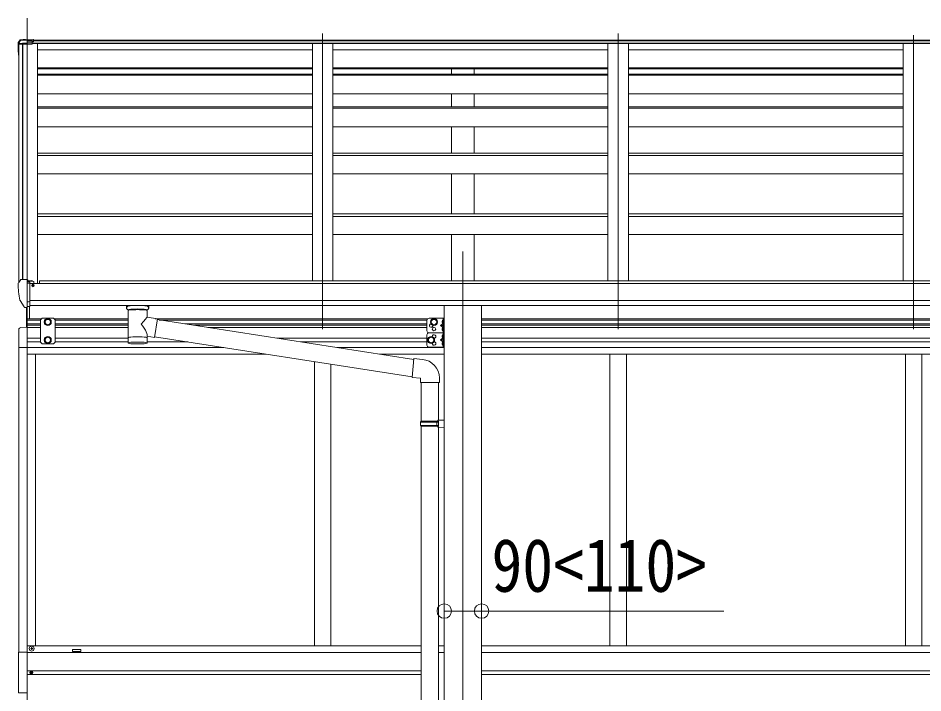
# Model space of a CAD drawing. Units: millimetres at full size; details may follow other scales. Extents: x -9783 to 9892, y -6828 to 6752.
# Drawn here: x 1847 to 4040, y 555 to 2190 of the extents above; entities that cross this region are included whole.
import ezdxf
from ezdxf.enums import TextEntityAlignment as Align

# ---------------------------------------------------------------- set-up
doc = ezdxf.new("R2010")
doc.units = ezdxf.units.MM
doc.header["$LTSCALE"] = 35
doc.header["$PDMODE"] = 32
doc.header["$PDSIZE"] = 35
for name, color, linetype, lineweight in [('0-1_本体', 4, 'Continuous', 9), ('0-2_部品', 7, 'Continuous', 9), ('0-8_PARTS2', 2, 'Continuous', 9), ('0-A_寸法', 6, 'Continuous', 9), ('1-1_GLASS', 4, 'Continuous', 9), ('1-2_GLASS_SEAL', 7, 'Continuous', 9)]:
    doc.layers.add(name, color=color, linetype=linetype, lineweight=lineweight)
doc.styles.add('ＭＳ ゴシック', font='')
doc.styles.get('ＭＳ ゴシック').set_extended_font_data('MS Gothic')

msp = doc.modelspace()

# ---------------------------------------------------------------- linework, layer by layer
at = {"layer": '0-1_本体'}
for p, q in [((1850.22, 2126.4), (1858.06, 2126.81)), ((1858.27, 2126.82), (1858.27, 1556.97)), ((1858.97, 1556.97), (1858.97, 2126.82)), ((6869.26, 2129.29), (1881.27, 2129.29)), ((6869.26, 2128.38), (1881.27, 2128.38)), ((1884.77, 2136.49), (6865.76, 2136.49)), ((6865.76, 2134.91), (1884.77, 2134.91)), ((1894.27, 2128.38), (1894.27, 1547.16)), ((2560.27, 2128.38), (2560.27, 1553.58)), ((2610.27, 2128.38), (2610.27, 1553.58)), ((3276.27, 2128.38), (3276.27, 1553.58)), ((3326.27, 2128.38), (3326.27, 1553.58)), ((3992.27, 2128.38), (3992.27, 1553.58)), ((1849.28, 2125.56), (1849.26, 1550.43)), ((2560.27, 2113.18), (1894.27, 2113.18)), ((3276.27, 2113.18), (2610.27, 2113.18)), ((3992.27, 2113.18), (3326.27, 2113.18)), ((2560.27, 2069.65), (1894.27, 2069.65)), ((2560.27, 2068.57), (1894.27, 2068.57)), ((2560.27, 2067.27), (1894.27, 2067.27)), ((3276.27, 2069.65), (2610.27, 2069.65)), ((3276.27, 2068.57), (2610.27, 2068.57)), ((3276.27, 2067.27), (2610.27, 2067.27)), ((2897.77, 2054.08), (2897.77, 2067.27)), ((2952.77, 2054.08), (2952.77, 2067.27)), ((3992.27, 2069.65), (3326.27, 2069.65)), ((3992.27, 2068.57), (3326.27, 2068.57)), ((3992.27, 2067.27), (3326.27, 2067.27)), ((1894.27, 2054.08), (2560.27, 2054.08)), ((1894.27, 2051.5), (2560.27, 2051.5)), ((2610.27, 2054.08), (3276.27, 2054.08)), ((2610.27, 2051.5), (3276.27, 2051.5)), ((3326.27, 2054.08), (3992.27, 2054.08)), ((3326.27, 2051.5), (3992.27, 2051.5)), ((1894.27, 2006.76), (2560.27, 2006.76)), ((2610.27, 2006.76), (3276.27, 2006.76)), ((2897.77, 1975.29), (2897.77, 2006.76)), ((2952.77, 1975.29), (2952.77, 2006.76)), ((3326.27, 2006.76), (3992.27, 2006.76)), ((1894.27, 1975.29), (2560.27, 1975.29)), ((2610.27, 1975.29), (3276.27, 1975.29)), ((3326.27, 1975.29), (3992.27, 1975.29)), ((1894.27, 1971.31), (2560.27, 1971.31)), ((2610.27, 1971.31), (3276.27, 1971.31)), ((3326.27, 1971.31), (3992.27, 1971.31)), ((1894.27, 1926.86), (2560.27, 1926.86)), ((2610.27, 1926.86), (3276.27, 1926.86)), ((2897.77, 1862.43), (2897.77, 1926.86)), ((2952.77, 1862.43), (2952.77, 1926.86)), ((3326.27, 1926.86), (3992.27, 1926.86)), ((1894.27, 1862.43), (2560.27, 1862.43)), ((1894.27, 1857.06), (2560.27, 1857.06)), ((2610.27, 1862.43), (3276.27, 1862.43)), ((2610.27, 1857.06), (3276.27, 1857.06)), ((3326.27, 1862.43), (3992.27, 1862.43)), ((3326.27, 1857.06), (3992.27, 1857.06)), ((1894.27, 1813), (2560.27, 1813)), ((2610.27, 1813), (3276.27, 1813)), ((2897.77, 1715.8), (2897.77, 1813)), ((2952.77, 1715.8), (2952.77, 1813)), ((3326.27, 1813), (3992.27, 1813)), ((1894.27, 1715.8), (2560.27, 1715.8)), ((2610.27, 1715.8), (3276.27, 1715.8)), ((3326.27, 1715.8), (3992.27, 1715.8)), ((1894.27, 1709.04), (2560.27, 1709.04)), ((2610.27, 1709.04), (3276.27, 1709.04)), ((3326.27, 1709.04), (3992.27, 1709.04)), ((1894.27, 1665.47), (2560.27, 1665.47)), ((2610.27, 1665.47), (3276.27, 1665.47)), ((2897.77, 1553.58), (2897.77, 1665.47)), ((2952.77, 1553.58), (2952.77, 1665.47)), ((3326.27, 1665.47), (3992.27, 1665.47)), ((6874.77, 1547.16), (1875.77, 1547.16)), ((6851.27, 1553.58), (1899.27, 1553.58)), ((1899.27, 1547.16), (1899.27, 1553.5)), ((1875.77, 1505.57), (6874.77, 1505.57)), ((6874.77, 1493.72), (1875.77, 1493.8)), ((2880.07, 1493.78), (2880.07, -1363.2)), ((2970.47, 1493.78), (2970.47, -1363.2))]:
    msp.add_line(p, q, dxfattribs=at)
msp.add_circle((1883.24, 1542.06), 3, dxfattribs=at)
msp.add_arc((1850.27, 2125.4), 1, 93, 173.32986, dxfattribs=at)
at = {"layer": '0-2_部品'}
for p, q in [((1847.27, 2128.99), (1847.27, 2124.91)), ((1852.3, 2137.15), (1847.82, 2130.72)), ((1847.82, 2130.72), (1847.82, 2127.19)), ((1853.48, 2135.71), (1849.06, 2128.3)), ((1858.17, 2128.98), (1850.12, 2128.59)), ((1858.17, 2128.32), (1850.12, 2127.9)), ((1850.19, 2126.4), (1858.21, 2126.82)), ((1859.31, 2137.95), (1853.06, 2137.57)), ((1853.48, 2135.71), (1869.27, 2136.55)), ((1853.62, 2136.84), (1853.62, 2136.11)), ((1858.17, 2128.32), (1881.27, 2129.72)), ((1858.21, 2126.82), (1881.27, 2126.82)), ((1869.27, 2138.56), (1865.23, 2138.32)), ((1869.27, 2137.79), (1869.27, 2138.56)), ((1884.77, 2137.62), (1869.27, 2138.56)), ((1869.27, 2138.56), (1869.27, 2137.79)), ((1869.27, 2137.79), (1869.27, 2137.07)), ((1869.27, 2134.15), (1869.27, 2136.55)), ((1884.77, 2135.73), (1869.27, 2136.55)), ((1884.77, 2133.33), (1881.27, 2133.51)), ((1884.77, 2132.03), (1881.27, 2132.03)), ((1881.27, 2129.72), (1881.27, 2126.82)), ((1884.77, 2137.62), (1884.77, 2136.85)), ((1884.77, 2136.85), (1884.77, 2136.12)), ((1884.77, 2136.12), (1884.77, 2135.73)), ((1884.77, 2135.73), (1884.77, 2133.33)), ((1884.77, 2132.03), (1884.77, 2133.33)), ((1847.27, 2124.23), (1847.27, 2124.91)), ((1848.77, 2124.23), (1848.77, 2124.91)), ((1869.27, 1488.47), (1869.27, 1556.97)), ((1847.27, 1547.6), (1847.27, 1546.97)), ((1854.18, 1556.41), (1850.11, 1550.6)), ((1870.77, 1556.06), (1869.27, 1556.06)), ((1875.77, 1547.24), (1869.27, 1547.64)), ((1870.77, 1556.06), (1870.77, 1549.89)), ((1880.44, 1554.56), (1870.77, 1555.28)), ((1870.77, 1552.29), (1884.77, 1552.23)), ((1880.24, 1542.06), (1880.77, 1542.06)), ((1880.77, 1542.06), (1881.07, 1542.06)), ((1881.27, 1552.25), (1881.27, 1554.14)), ((1885.77, 1551.12), (1885.77, 1547.16)), ((1861.64, 1490.29), (1851.9, 1505.67)), ((1869.77, 1490.67), (1870.27, 1491.67)), ((1875.77, 1491.67), (1870.27, 1491.67)), ((2109.77, 1487.68), (2109.77, 1493.79)), ((2163.77, 1487.68), (2163.77, 1493.79)), ((1867.77, 1488.57), (1864.06, 1488.79)), ((1867.77, 1488.57), (1869.27, 1488.47)), ((1869.27, 1490.67), (1869.77, 1490.67)), ((2113.87, 1483.17), (2113.85, 1402.88)), ((2159.67, 1465.6), (2159.67, 1483.19)), ((2184.89, 1461.69), (2159.67, 1465.61)), ((2184.89, 1461.69), (2177.87, 1416.44)), ((2806, 1363.27), (2184.58, 1459.68)), ((2159.68, 1402.88), (2159.67, 1419.51)), ((2159.67, 1419.26), (2177.87, 1416.44)), ((2802.33, 1321.34), (2178.14, 1418.18)), ((2826.99, 1363.21), (2806.15, 1365.04)), ((2868.07, 1307.47), (2868.07, 1318.38)), ((2822.07, 1307.47), (2868.07, 1307.47)), ((2824.07, 1307.47), (2824.07, 1213.33)), ((2866.07, 1307.47), (2866.07, 1215.89)), ((2822.07, 1211.33), (2823.07, 1213.33)), ((2822.07, 1211.33), (2866.07, 1211.33)), ((2822.07, 1211.33), (2822.07, 1203.33)), ((2823.07, 1213.33), (2866.07, 1213.33)), ((2861.59, 1211.33), (2861.16, 1213.33)), ((2864.07, 1215.83), (2880.07, 1216.3)), ((2864.07, 1213.83), (2864.07, 1215.83)), ((2864.07, 1213.83), (2866.07, 1213.83)), ((2880.07, 1216.3), (2880.07, 1198.36)), ((2822.07, 1203.33), (2866.07, 1203.33)), ((2822.07, 1203.33), (2823.07, 1201.33)), ((2823.07, 1201.33), (2866.07, 1201.33)), ((2824.07, 1201.33), (2824.07, 257.14)), ((2864.07, 1198.83), (2864.07, 1200.83)), ((2864.07, 1198.83), (2880.07, 1198.36)), ((2866.07, 1198.77), (2866.07, 259.7))]:
    msp.add_line(p, q, dxfattribs=at)
for points in [[(1853.06, 2137.57), (1853.18, 2137.57), (1853.51, 2137.35), (1853.62, 2136.84)], [(1853.62, 2136.11), (1853.55, 2135.9), (1853.48, 2135.71)], [(1858.17, 2128.98), (1881.27, 2130.36), (1881.27, 2129.72)], [(1869.27, 2136.55), (1869.27, 2137.07), (1869.27, 2137.79)], [(1869.27, 2134.15), (1881.27, 2133.73), (1881.27, 2130.36)], [(1869.27, 1556.97), (1857.27, 1556.97), (1854.94, 1556.83)], [(1875.77, 1491.67), (1875.77, 1549.89), (1870.77, 1549.89)], [(1880.44, 1554.56), (1880.61, 1554.54), (1880.77, 1554.51), (1880.91, 1554.47), (1881.03, 1554.41), (1881.13, 1554.35), (1881.21, 1554.29), (1881.25, 1554.22), (1881.27, 1554.14)], [(1881.07, 1543.25), (1881.07, 1542.06), (1885.77, 1542.06)], [(1885.77, 1543.67), (1885.77, 1542.06), (1886.24, 1542.06)], [(1869.27, 1502.36), (1872.43, 1502.77), (1875.77, 1503.2)], [(2109.81, 1487.62), (2109.78, 1487.97), (2110.03, 1488.93), (2110.55, 1489.81), (2111.35, 1490.65), (2112.47, 1491.45), (2113.87, 1492.18)], [(2159.67, 1492.16), (2159.9, 1492.07), (2161.26, 1491.33), (2162.37, 1490.49), (2163.13, 1489.62), (2163.59, 1488.72), (2163.76, 1487.84)], [(2109.81, 1487.73), (2109.78, 1487.38), (2110.03, 1486.42), (2110.55, 1485.54), (2111.35, 1484.7), (2112.47, 1483.9), (2113.87, 1483.17)], [(2159.67, 1483.19), (2159.9, 1483.28), (2161.26, 1484.02), (2162.37, 1484.86), (2163.13, 1485.73), (2163.59, 1486.63), (2163.76, 1487.51)], [(2806.15, 1365.04), (2802.14, 1319.21), (2822.07, 1317.47), (2822.07, 1307.47)], [(2861.59, 1211.33), (2861.59, 1203.33), (2861.16, 1201.33)], [(2864.07, 1200.83), (2866.07, 1200.83), (2866.07, 1213.83)]]:
    msp.add_lwpolyline(points, dxfattribs=at)
for centre, radius, start, end in [((1850.27, 2124.91), 2.99, 92.88363, 179.89821), ((1850.53, 2125.39), 3.27, 116.90088, 146.38921), ((1853.12, 2136.57), 1, 93.49169, 145.07667), ((1849.84, 2341.4), 203.67, 272.66471, 274.33431), ((2047.77, 2124.23), 200.5, 180.00038, 188.11165), ((1850.27, 2124.91), 1.5, 92.88363, 179.89821), ((2047.78, 2124.58), 199.01, 180.00039, 184.08805), ((2047.78, 2124.23), 199.01, 180.00039, 184.08802), ((1855, 1555.83), 1, 93.5, 145), ((1850.27, 1547.6), 3, 93, 180), ((2039.76, 1546.98), 192.49, 180.0008, 192.1233), ((1883.27, 1542.06), 2.5, 151.64236, 180), ((1883.27, 1542.06), 2.5, 0, 151.64236), ((1854.5, 1507.17), 3, 191.83348, 210), ((2126.84, 1442.46), 51.38, 92.46126, 104.61963), ((2146.72, 1442.46), 51.38, 75.38037, 87.53874), ((1864.24, 1491.79), 3, 210, 266.5), ((2823.07, 1318.38), 45, 0, 85)]:
    msp.add_arc(centre, radius, start, end, dxfattribs=at)
for centre, major_axis, ratio, start_param, end_param in [((1850.27, 2128.99), (0, -3.01), 0.996195, 4.1015237, 4.712389), ((1850.27, 2125.04), (-0.11, 3.55), 0.844901, 0.0150814, 0.3799029), ((1884.77, 1551.13), (-0.02, 1.1), 0.906239, 4.6917496, 6.2625459), ((2136.77, 1481.98), (-22.91, -0.42), 0.072511, 4.711586, 6.2823824), ((2136.79, 1483.61), (-22.91, -0.42), 0.072511, 4.711586, 6.2823824), ((2136.74, 1483.61), (22.92, -0.42), 0.07247, 0.0008089, 1.5716053), ((2136.74, 1481.98), (22.92, -0.42), 0.07247, 0.0008089, 1.5716053), ((2147.77, 1487.68), (16, 0), 0.361356, 0, 0.0194874), ((2147.77, 1487.68), (16, 0), 0.361356, 6.2636979, 6.2831853), ((2136.77, 1446.05), (-22.81, 26.62), 0.234429, 3.1563334, 4.5976381), ((2139.32, 1443.41), (20.32, 22.25), 0.045535, 4.9756507, 6.2441899), ((2136.77, 1402.88), (22.92, 0), 0.101955, 6.2829723, 9.4248207), ((2136.77, 1415.32), (22.91, 0), 0.122865, 6.2831853, 9.424778), ((2136.77, 1402.88), (22.92, 0), 0.101955, 3.1415499, 6.2833984)]:
    msp.add_ellipse(centre, major_axis=major_axis, ratio=ratio, start_param=start_param, end_param=end_param, dxfattribs=at)
at = {"layer": '0-8_PARTS2'}
for p, q in [((1869.27, 2189.81), (1869.27, 1436.03)), ((2585.27, 1436.03), (2585.27, 2152.51)), ((3301.27, 1436.03), (3301.27, 2152.51)), ((4017.27, 1436.03), (4017.27, 2148.23)), ((2925.27, 1624.84), (2925.27, -1581.19))]:
    msp.add_line(p, q, dxfattribs=at)
at = {"layer": '0-A_寸法'}
for p, q in [((2880.07, 753.57), (2970.47, 753.57)), ((2970.47, 753.57), (3557.31, 753.57))]:
    msp.add_line(p, q, dxfattribs=at)
for p in [(2880.07, 753.57), (2970.47, 753.57)]:
    msp.add_point(p, dxfattribs=at)
at = {"layer": '1-1_GLASS'}
for p, q in [((1869.27, 1461.69), (1904.77, 1461.69)), ((1869.27, 1458.19), (1901.77, 1458.19)), ((1869.27, 1449.19), (1901.77, 1449.19)), ((1933.77, 1461.69), (2113.87, 1461.69)), ((1936.77, 1458.19), (2113.86, 1458.19)), ((1936.77, 1449.19), (2113.86, 1449.19)), ((2179.53, 1461.69), (2840.07, 1461.69)), ((2188.79, 1458.19), (2838.09, 1458.19)), ((2252.2, 1449.19), (2838.07, 1449.19)), ((2970.27, 1461.69), (4308.27, 1461.69)), ((2970.27, 1458.19), (4308.27, 1458.19)), ((2970.27, 1449.19), (4308.27, 1449.19)), ((1869.27, 1445.69), (1901.77, 1445.69)), ((1869.27, 1441.39), (1869.27, 604.19)), ((1901.77, 1440.69), (1869.27, 1440.69)), ((1936.77, 1445.69), (2113.86, 1445.69)), ((2113.86, 1440.69), (1936.77, 1440.69)), ((2274.76, 1445.69), (2838.07, 1445.69)), ((2677.34, 1440.69), (2306.99, 1440.69)), ((2838.07, 1440.69), (2677.34, 1440.69)), ((2970.27, 1445.69), (4308.27, 1445.69)), ((4308.27, 1440.69), (2970.27, 1440.69)), ((1869.27, 1414.69), (1901.77, 1414.69)), ((1869.27, 1405.69), (1901.77, 1405.69)), ((1936.77, 1414.69), (2113.86, 1414.69)), ((1936.77, 1405.69), (2113.85, 1405.69)), ((2159.68, 1405.69), (2258.63, 1405.69)), ((2474.58, 1414.69), (2838.07, 1414.69)), ((2532.59, 1405.69), (2838.07, 1405.69)), ((2970.27, 1414.69), (4308.27, 1414.69)), ((2970.27, 1405.69), (4308.27, 1405.69)), ((1849.27, 1391.99), (1849.27, 653.39)), ((2345.65, 1392.19), (1869.27, 1392.19)), ((2619.61, 1392.19), (2880.27, 1392.19)), ((2970.27, 1392.19), (4350.27, 1392.19)), ((2448.78, 1376.19), (1869.27, 1376.19)), ((1889.27, 1376.19), (1889.27, 669.19)), ((2880.27, 1376.19), (2722.75, 1376.19)), ((2970.27, 1376.19), (4350.27, 1376.19)), ((3281.27, 1376.19), (3281.27, 669.19)), ((3321.27, 1376.19), (3321.27, 669.19)), ((3997.27, 1376.19), (3997.27, 669.19)), ((4037.27, 1376.19), (4037.27, 669.19)), ((2565.27, 1357.28), (2565.27, 669.19)), ((2605.27, 1351.08), (2605.27, 669.19)), ((1869.27, 669.19), (2824.27, 669.19)), ((2866.27, 669.19), (2880.27, 669.19)), ((2970.27, 669.19), (4350.27, 669.19)), ((1869.27, 653.19), (2824.27, 653.19)), ((2866.27, 653.19), (2880.27, 653.19)), ((2970.27, 653.19), (4350.27, 653.19)), ((1869.27, 608.63), (2824.27, 608.63)), ((1869.27, 604.19), (1869.27, -432.81)), ((2824.27, 599.63), (1869.27, 599.63)), ((2970.27, 608.63), (4308.07, 608.63)), ((4308.07, 599.63), (2970.27, 599.63))]:
    msp.add_line(p, q, dxfattribs=at)
msp.add_lwpolyline([(1999.27, 655.69), (1979.27, 655.69), (1979.27, 660.69), (1999.27, 660.69)], close=True, dxfattribs=at)
at = {"layer": '1-2_GLASS_SEAL'}
for p, q in [((1867.77, 1441.18), (1867.77, 1487.78)), ((1867.77, 1441.18), (1867.77, 1487.78)), ((1869.27, 1441.18), (1869.27, 1487.69)), ((1874.77, 1461.69), (1874.77, 1490.89)), ((1905.77, 1462.69), (1901.77, 1458.69)), ((1901.77, 1458.69), (1901.77, 1405.19)), ((1932.77, 1462.69), (1905.77, 1462.69)), ((1932.77, 1462.69), (1936.77, 1458.69)), ((1936.77, 1405.19), (1936.77, 1458.69)), ((2838.07, 1457.69), (2838.07, 1432.69)), ((2843.07, 1462.69), (2880.07, 1462.69)), ((2877.07, 1458.19), (2876.27, 1458.05)), ((2877.07, 1450.19), (2876.27, 1450.33)), ((2877.07, 1450.19), (2877.57, 1450.28)), ((2877.57, 1462.69), (2877.57, 1427.69)), ((2880.07, 1462.69), (2880.07, 1427.69)), ((1848.77, 1434.9), (1848.77, 1391.99)), ((1869.27, 1441.19), (1853.98, 1440.39)), ((2843.07, 1427.69), (2880.07, 1427.69)), ((2843.07, 1427.69), (2880.07, 1427.69)), ((2877.57, 1445.19), (2870.57, 1445.19)), ((2877.07, 1440.19), (2876.27, 1440.05)), ((2877.07, 1432.19), (2876.27, 1432.33)), ((2877.07, 1432.19), (2877.57, 1432.28)), ((2877.57, 1427.69), (2877.57, 1392.69)), ((2880.07, 1427.69), (2880.07, 1392.69)), ((1905.77, 1401.19), (1901.77, 1405.19)), ((1919.27, 1417.7), (1912.77, 1413.94)), ((1912.77, 1413.94), (1912.77, 1406.44)), ((1912.77, 1406.44), (1919.27, 1402.68)), ((1925.77, 1413.94), (1919.27, 1417.7)), ((1919.27, 1402.68), (1925.77, 1406.44)), ((1925.77, 1406.44), (1925.77, 1413.94)), ((1932.77, 1401.19), (1936.77, 1405.19)), ((2838.07, 1422.69), (2838.07, 1397.69)), ((2877.57, 1410.19), (2870.57, 1410.19)), ((2877.07, 1423.19), (2876.27, 1423.05)), ((2877.07, 1415.19), (2876.27, 1415.33)), ((2877.07, 1405.19), (2876.27, 1405.05)), ((2877.07, 1415.19), (2877.57, 1415.28)), ((1869.27, 1391.99), (1848.77, 1391.99)), ((1932.77, 1401.19), (1905.77, 1401.19)), ((2843.07, 1392.69), (2880.07, 1392.69)), ((2877.07, 1397.19), (2876.27, 1397.33)), ((2877.07, 1397.19), (2877.57, 1397.28)), ((1878.77, 662.19), (1877.77, 662.19)), ((1881.77, 663.19), (1882.77, 663.19)), ((1878.04, 605.1), (1877.22, 605.1)), ((1880.5, 604.28), (1881.32, 604.28))]:
    msp.add_line(p, q, dxfattribs=at)
for points in [[(1912.77, 1457.44), (1919.27, 1461.2), (1925.77, 1457.44)], [(1925.77, 1457.44), (1925.77, 1449.94), (1919.27, 1446.18), (1912.77, 1449.94), (1912.77, 1457.44)], [(2877.57, 1450.19), (2870.57, 1445.19), (2877.57, 1440.19)], [(2877.95, 1454.19), (2877.32, 1455.38), (2875.09, 1456.49)], [(2877.95, 1454.19), (2877.32, 1453), (2875.09, 1451.89)], [(2877.07, 1450.19), (2877.07, 1458.19), (2877.57, 1458.1), (2877.57, 1450.28)], [(2877.95, 1436.19), (2877.32, 1437.38), (2875.09, 1438.49)], [(2877.95, 1436.19), (2877.32, 1435), (2875.09, 1433.89)], [(2877.07, 1432.19), (2877.07, 1440.19), (2877.57, 1440.1), (2877.57, 1432.28)], [(2877.57, 1415.19), (2870.57, 1410.19), (2877.57, 1405.19)], [(2877.95, 1419.19), (2877.32, 1420.38), (2875.09, 1421.49)], [(2877.95, 1419.19), (2877.32, 1418), (2875.09, 1416.89)], [(2877.95, 1401.19), (2877.32, 1402.38), (2875.09, 1403.49)], [(2877.07, 1415.19), (2877.07, 1423.19), (2877.57, 1423.1), (2877.57, 1415.28)], [(2877.07, 1397.19), (2877.07, 1405.19), (2877.57, 1405.1), (2877.57, 1397.28)], [(2877.95, 1401.19), (2877.32, 1400), (2875.09, 1398.89)], [(1877.77, 662.19), (1877.77, 663.19), (1878.77, 663.19)], [(1879.77, 664.19), (1879.77, 665.19), (1880.77, 665.19), (1880.77, 664.19)], [(1880.77, 661.19), (1880.77, 660.19), (1879.77, 660.19), (1879.77, 661.19)], [(1882.77, 663.19), (1882.77, 662.19), (1881.77, 662.19)], [(1869.27, 653.69), (1848.57, 653.69), (1848.57, 555.69), (1869.27, 555.69)], [(1877.22, 605.1), (1877.22, 604.28), (1878.04, 604.28)], [(1879.68, 605.92), (1879.68, 606.74), (1878.86, 606.74), (1878.86, 605.92)], [(1878.86, 603.46), (1878.86, 602.64), (1879.68, 602.64), (1879.68, 603.46)], [(1881.32, 604.28), (1881.32, 605.1), (1880.5, 605.1)]]:
    msp.add_lwpolyline(points, dxfattribs=at)
for points in [[(2855.07, 1446.18), (2861.57, 1449.94), (2861.57, 1457.44), (2855.07, 1461.2), (2848.57, 1457.44), (2848.57, 1449.94)], [(2848.07, 1402.68), (2854.57, 1406.44), (2854.57, 1413.94), (2848.07, 1417.7), (2841.57, 1413.94), (2841.57, 1406.44)]]:
    msp.add_lwpolyline(points, close=True, dxfattribs=at)
for centre, radius in [((1919.27, 1453.69), 8.5), ((1919.27, 1453.69), 7.5), ((1919.27, 1453.69), 6.5), ((2855.07, 1453.69), 8.5), ((2855.07, 1453.69), 7.5), ((2855.07, 1453.69), 6.5), ((2855.07, 1436.69), 4.25), ((1919.27, 1410.19), 8.5), ((1919.27, 1410.19), 7.5), ((1919.27, 1410.19), 6.5), ((2848.07, 1410.19), 8.5), ((2848.07, 1410.19), 7.5), ((2848.07, 1410.19), 6.5), ((1880.27, 662.69), 5.9), ((1879.27, 604.69), 3.75)]:
    msp.add_circle(centre, radius, dxfattribs=at)
for centre, radius, start, end in [((2843.07, 1457.69), 5, 90, 180), ((2848.07, 1445.19), 4.25, 94.76077, 6.29431), ((2881.17, 1454.19), 6.5, 147.94412, 212.05588), ((2876.42, 1457.16), 0.9, 100, 147.94412), ((2876.42, 1451.22), 0.9, 212.05588, 260), ((1854.27, 1434.9), 5.5, 93, 180), ((2843.07, 1432.69), 5, 180, 270), ((2843.07, 1422.69), 5, 90, 180), ((2881.17, 1436.19), 6.5, 147.94412, 212.05588), ((2876.42, 1439.16), 0.9, 100, 147.94412), ((2876.42, 1433.22), 0.9, 212.05588, 260), ((2855.07, 1418.69), 4.25, 274.76077, 186.29431), ((2855.07, 1401.69), 4.25, 173.70569, 85.23923), ((2881.17, 1419.19), 6.5, 147.94412, 212.05588), ((2881.17, 1401.19), 6.5, 147.94412, 212.05588), ((2876.42, 1422.16), 0.9, 100, 147.94412), ((2876.42, 1416.22), 0.9, 212.05588, 260), ((2876.42, 1404.16), 0.9, 100, 147.94412), ((2843.07, 1397.69), 5, 180, 270), ((2876.42, 1398.22), 0.9, 212.05588, 260), ((1878.77, 664.19), 1, 270, 0), ((1878.77, 661.19), 1, 0, 90), ((1881.77, 664.19), 1, 180, 270), ((1881.77, 661.19), 1, 90, 180), ((1878.04, 605.92), 0.82, 270, 0), ((1878.04, 603.46), 0.82, 0, 90), ((1880.5, 605.92), 0.82, 180, 270), ((1880.5, 603.46), 0.82, 90, 180)]:
    msp.add_arc(centre, radius, start, end, dxfattribs=at)

# ---------------------------------------------------------------- texts
at = {"layer": '0-A_寸法', "color": 7, "style": 'ＭＳ ゴシック', "width": 0.85}
msp.add_text('90<110>', height=129, dxfattribs=at).set_placement((2994.47, 761.57), align=Align.BOTTOM_LEFT)

doc.saveas('drawing.dxf')
